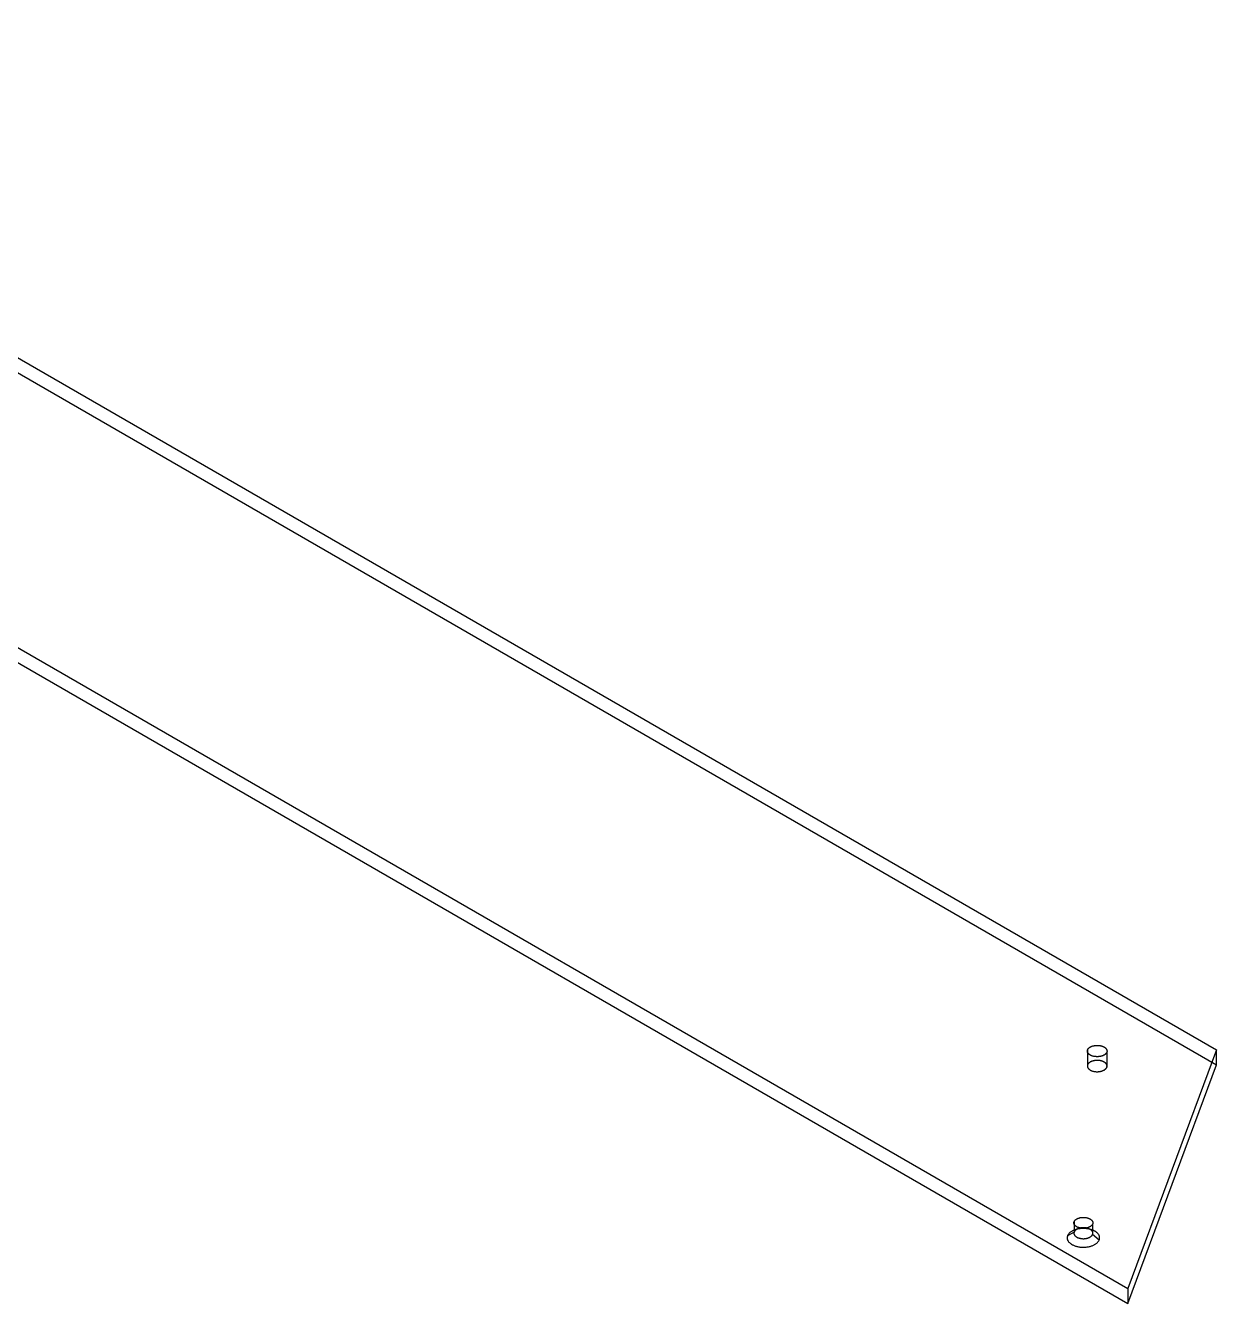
# Model space of a CAD drawing. Header units: inches. Extents: x 31 to 2213, y 31 to 1421.
# Drawn here: x 2080.77 to 2097.7, y 823.2 to 841.38 of the extents above; entities that cross this region are included whole.
import ezdxf

# ---------------------------------------------------------------- set-up
doc = ezdxf.new("R2010")
doc.units = ezdxf.units.IN
doc.header["$MEASUREMENT"] = 0

msp = doc.modelspace()

# ---------------------------------------------------------------- linework, layer by layer
at = {"layer": 'OUTLINE'}
for p, q in [((2072.464, 841.381), (2097.703, 826.809)), ((2072.464, 841.168), (2097.703, 826.596)), ((2069.949, 838.713), (2096.443, 823.417)), ((2069.949, 838.5), (2096.443, 823.204)), ((2095.867, 826.799), (2095.868, 826.803)), ((2095.867, 826.795), (2095.867, 826.799)), ((2095.867, 826.791), (2095.867, 826.795)), ((2095.867, 826.787), (2095.867, 826.791)), ((2095.868, 826.783), (2095.867, 826.787)), ((2095.868, 826.803), (2095.869, 826.807)), ((2095.869, 826.779), (2095.868, 826.783)), ((2095.869, 826.807), (2095.87, 826.811)), ((2095.871, 826.775), (2095.869, 826.779)), ((2095.87, 826.811), (2095.872, 826.815)), ((2095.87, 826.811), (2095.87, 826.598)), ((2095.872, 826.772), (2095.871, 826.775)), ((2095.872, 826.815), (2095.874, 826.818)), ((2095.874, 826.768), (2095.872, 826.772)), ((2095.874, 826.818), (2095.876, 826.822)), ((2095.877, 826.764), (2095.874, 826.768)), ((2095.876, 826.822), (2095.878, 826.826)), ((2095.88, 826.76), (2095.877, 826.764)), ((2095.878, 826.826), (2095.881, 826.829)), ((2095.883, 826.757), (2095.88, 826.76)), ((2095.881, 826.829), (2095.885, 826.833)), ((2095.886, 826.753), (2095.883, 826.757)), ((2095.885, 826.833), (2095.888, 826.836)), ((2095.889, 826.75), (2095.886, 826.753)), ((2095.888, 826.836), (2095.892, 826.84)), ((2095.893, 826.747), (2095.889, 826.75)), ((2095.892, 826.84), (2095.896, 826.843)), ((2095.897, 826.743), (2095.893, 826.747)), ((2095.896, 826.843), (2095.9, 826.846)), ((2095.902, 826.74), (2095.897, 826.743)), ((2095.9, 826.846), (2095.905, 826.849)), ((2095.907, 826.738), (2095.902, 826.74)), ((2095.905, 826.849), (2095.909, 826.852)), ((2095.911, 826.735), (2095.907, 826.738)), ((2095.909, 826.852), (2095.915, 826.854)), ((2095.917, 826.732), (2095.911, 826.735)), ((2095.915, 826.854), (2095.92, 826.857)), ((2095.922, 826.73), (2095.917, 826.732)), ((2095.92, 826.857), (2095.925, 826.859)), ((2095.927, 826.727), (2095.922, 826.73)), ((2095.925, 826.859), (2095.931, 826.862)), ((2095.933, 826.725), (2095.927, 826.727)), ((2095.931, 826.862), (2095.937, 826.864)), ((2095.939, 826.723), (2095.933, 826.725)), ((2095.937, 826.864), (2095.943, 826.866)), ((2095.945, 826.721), (2095.939, 826.723)), ((2095.943, 826.866), (2095.949, 826.867)), ((2095.951, 826.72), (2095.945, 826.721)), ((2095.949, 826.867), (2095.955, 826.869)), ((2095.958, 826.718), (2095.951, 826.72)), ((2095.955, 826.869), (2095.962, 826.87)), ((2095.964, 826.717), (2095.958, 826.718)), ((2095.962, 826.87), (2095.968, 826.871)), ((2095.971, 826.716), (2095.964, 826.717)), ((2095.968, 826.871), (2095.975, 826.872)), ((2095.978, 826.715), (2095.971, 826.716)), ((2095.975, 826.872), (2095.982, 826.873)), ((2095.984, 826.714), (2095.978, 826.715)), ((2095.982, 826.873), (2095.988, 826.874)), ((2095.991, 826.714), (2095.984, 826.714)), ((2095.988, 826.874), (2095.995, 826.874)), ((2095.998, 826.713), (2095.991, 826.714)), ((2095.995, 826.874), (2096.002, 826.875)), ((2096.005, 826.713), (2095.998, 826.713)), ((2096.002, 826.875), (2096.009, 826.875)), ((2096.012, 826.713), (2096.005, 826.713)), ((2096.009, 826.875), (2096.016, 826.874)), ((2096.019, 826.713), (2096.012, 826.713)), ((2096.016, 826.874), (2096.023, 826.874)), ((2096.025, 826.714), (2096.019, 826.713)), ((2096.023, 826.874), (2096.029, 826.874)), ((2096.032, 826.714), (2096.025, 826.714)), ((2096.029, 826.874), (2096.036, 826.873)), ((2096.039, 826.715), (2096.032, 826.714)), ((2096.036, 826.873), (2096.043, 826.872)), ((2096.045, 826.716), (2096.039, 826.715)), ((2096.043, 826.872), (2096.05, 826.871)), ((2096.052, 826.717), (2096.045, 826.716)), ((2096.05, 826.871), (2096.056, 826.869)), ((2096.058, 826.719), (2096.052, 826.717)), ((2096.056, 826.869), (2096.062, 826.868)), ((2096.065, 826.72), (2096.058, 826.719)), ((2096.062, 826.868), (2096.069, 826.866)), ((2096.071, 826.722), (2096.065, 826.72)), ((2096.069, 826.866), (2096.075, 826.864)), ((2096.077, 826.724), (2096.071, 826.722)), ((2096.075, 826.864), (2096.081, 826.862)), ((2096.083, 826.726), (2096.077, 826.724)), ((2096.081, 826.862), (2096.086, 826.86)), ((2096.089, 826.728), (2096.083, 826.726)), ((2096.086, 826.86), (2096.092, 826.858)), ((2096.094, 826.731), (2096.089, 826.728)), ((2096.092, 826.858), (2096.097, 826.855)), ((2096.099, 826.733), (2096.094, 826.731)), ((2096.097, 826.855), (2096.102, 826.853)), ((2096.104, 826.736), (2096.099, 826.733)), ((2096.102, 826.853), (2096.107, 826.85)), ((2096.109, 826.739), (2096.104, 826.736)), ((2096.107, 826.85), (2096.112, 826.847)), ((2096.114, 826.742), (2096.109, 826.739)), ((2096.112, 826.847), (2096.116, 826.844)), ((2096.118, 826.745), (2096.114, 826.742)), ((2096.116, 826.844), (2096.12, 826.841)), ((2096.122, 826.748), (2096.118, 826.745)), ((2096.12, 826.841), (2096.124, 826.838)), ((2096.126, 826.751), (2096.122, 826.748)), ((2096.124, 826.838), (2096.128, 826.834)), ((2096.129, 826.755), (2096.126, 826.751)), ((2096.128, 826.834), (2096.131, 826.831)), ((2096.132, 826.758), (2096.129, 826.755)), ((2096.131, 826.831), (2096.134, 826.827)), ((2096.135, 826.762), (2096.132, 826.758)), ((2096.134, 826.827), (2096.137, 826.824)), ((2096.138, 826.765), (2096.135, 826.762)), ((2096.137, 826.824), (2096.139, 826.82)), ((2096.14, 826.769), (2096.138, 826.765)), ((2096.139, 826.82), (2096.141, 826.816)), ((2096.142, 826.773), (2096.14, 826.769)), ((2096.141, 826.816), (2096.143, 826.812)), ((2096.144, 826.777), (2096.142, 826.773)), ((2096.143, 826.812), (2096.144, 826.808)), ((2096.144, 826.808), (2096.146, 826.804)), ((2096.145, 826.781), (2096.144, 826.777)), ((2096.144, 826.777), (2096.144, 826.564)), ((2096.146, 826.785), (2096.145, 826.781)), ((2096.146, 826.804), (2096.146, 826.801)), ((2096.146, 826.801), (2096.147, 826.797)), ((2096.147, 826.789), (2096.146, 826.785)), ((2096.147, 826.797), (2096.147, 826.793)), ((2096.147, 826.793), (2096.147, 826.789)), ((2097.703, 826.809), (2096.443, 823.417)), ((2097.703, 826.596), (2097.703, 826.809)), ((2095.868, 826.59), (2095.867, 826.586)), ((2095.867, 826.586), (2095.867, 826.582)), ((2095.867, 826.582), (2095.867, 826.578)), ((2095.867, 826.578), (2095.867, 826.574)), ((2095.867, 826.574), (2095.868, 826.57)), ((2095.869, 826.594), (2095.868, 826.59)), ((2095.868, 826.57), (2095.869, 826.566)), ((2095.87, 826.598), (2095.869, 826.594)), ((2095.869, 826.566), (2095.871, 826.562)), ((2095.872, 826.601), (2095.87, 826.598)), ((2095.871, 826.562), (2095.872, 826.558)), ((2095.874, 826.605), (2095.872, 826.601)), ((2095.872, 826.558), (2095.874, 826.555)), ((2095.876, 826.609), (2095.874, 826.605)), ((2095.874, 826.555), (2095.877, 826.551)), ((2095.878, 826.613), (2095.876, 826.609)), ((2095.877, 826.551), (2095.88, 826.547)), ((2095.881, 826.616), (2095.878, 826.613)), ((2095.88, 826.547), (2095.883, 826.544)), ((2095.885, 826.62), (2095.881, 826.616)), ((2095.883, 826.544), (2095.886, 826.54)), ((2095.888, 826.623), (2095.885, 826.62)), ((2095.886, 826.54), (2095.889, 826.537)), ((2095.892, 826.627), (2095.888, 826.623)), ((2095.889, 826.537), (2095.893, 826.534)), ((2095.896, 826.63), (2095.892, 826.627)), ((2095.893, 826.534), (2095.897, 826.53)), ((2095.9, 826.633), (2095.896, 826.63)), ((2095.897, 826.53), (2095.902, 826.527)), ((2095.905, 826.636), (2095.9, 826.633)), ((2095.902, 826.527), (2095.907, 826.524)), ((2095.909, 826.639), (2095.905, 826.636)), ((2095.915, 826.641), (2095.909, 826.639)), ((2095.92, 826.644), (2095.915, 826.641)), ((2095.925, 826.646), (2095.92, 826.644)), ((2095.931, 826.649), (2095.925, 826.646)), ((2095.937, 826.651), (2095.931, 826.649)), ((2095.943, 826.652), (2095.937, 826.651)), ((2095.949, 826.654), (2095.943, 826.652)), ((2095.955, 826.656), (2095.949, 826.654)), ((2095.962, 826.657), (2095.955, 826.656)), ((2095.968, 826.658), (2095.962, 826.657)), ((2095.975, 826.659), (2095.968, 826.658)), ((2095.982, 826.66), (2095.975, 826.659)), ((2095.988, 826.661), (2095.982, 826.66)), ((2095.995, 826.661), (2095.988, 826.661)), ((2096.002, 826.661), (2095.995, 826.661)), ((2096.009, 826.661), (2096.002, 826.661)), ((2096.016, 826.661), (2096.009, 826.661)), ((2096.023, 826.661), (2096.016, 826.661)), ((2096.029, 826.66), (2096.023, 826.661)), ((2096.036, 826.66), (2096.029, 826.66)), ((2096.043, 826.659), (2096.036, 826.66)), ((2096.05, 826.658), (2096.043, 826.659)), ((2096.056, 826.656), (2096.05, 826.658)), ((2096.062, 826.655), (2096.056, 826.656)), ((2096.069, 826.653), (2096.062, 826.655)), ((2096.075, 826.651), (2096.069, 826.653)), ((2096.081, 826.649), (2096.075, 826.651)), ((2096.086, 826.647), (2096.081, 826.649)), ((2096.092, 826.645), (2096.086, 826.647)), ((2096.097, 826.642), (2096.092, 826.645)), ((2096.102, 826.64), (2096.097, 826.642)), ((2096.107, 826.637), (2096.102, 826.64)), ((2096.112, 826.634), (2096.107, 826.637)), ((2096.109, 826.526), (2096.114, 826.529)), ((2096.116, 826.631), (2096.112, 826.634)), ((2096.114, 826.529), (2096.118, 826.532)), ((2096.12, 826.628), (2096.116, 826.631)), ((2096.118, 826.532), (2096.122, 826.535)), ((2096.124, 826.625), (2096.12, 826.628)), ((2096.122, 826.535), (2096.126, 826.538)), ((2096.128, 826.621), (2096.124, 826.625)), ((2096.126, 826.538), (2096.129, 826.542)), ((2096.131, 826.618), (2096.128, 826.621)), ((2096.129, 826.542), (2096.132, 826.545)), ((2096.134, 826.614), (2096.131, 826.618)), ((2096.132, 826.545), (2096.135, 826.549)), ((2096.137, 826.61), (2096.134, 826.614)), ((2096.135, 826.549), (2096.138, 826.552)), ((2096.139, 826.607), (2096.137, 826.61)), ((2096.138, 826.552), (2096.14, 826.556)), ((2096.141, 826.603), (2096.139, 826.607)), ((2096.14, 826.556), (2096.142, 826.56)), ((2096.143, 826.599), (2096.141, 826.603)), ((2096.142, 826.56), (2096.144, 826.564)), ((2096.144, 826.595), (2096.143, 826.599)), ((2096.146, 826.591), (2096.144, 826.595)), ((2096.144, 826.564), (2096.145, 826.568)), ((2096.145, 826.568), (2096.146, 826.572)), ((2096.146, 826.587), (2096.146, 826.591)), ((2096.147, 826.583), (2096.146, 826.587)), ((2096.146, 826.572), (2096.147, 826.576)), ((2096.147, 826.579), (2096.147, 826.583)), ((2096.147, 826.576), (2096.147, 826.579)), ((2096.443, 823.204), (2097.703, 826.596)), ((2095.907, 826.524), (2095.911, 826.522)), ((2095.911, 826.522), (2095.917, 826.519)), ((2095.917, 826.519), (2095.922, 826.517)), ((2095.922, 826.517), (2095.927, 826.514)), ((2095.927, 826.514), (2095.933, 826.512)), ((2095.933, 826.512), (2095.939, 826.51)), ((2095.939, 826.51), (2095.945, 826.508)), ((2095.945, 826.508), (2095.951, 826.507)), ((2095.951, 826.507), (2095.958, 826.505)), ((2095.958, 826.505), (2095.964, 826.504)), ((2095.964, 826.504), (2095.971, 826.503)), ((2095.971, 826.503), (2095.978, 826.502)), ((2095.978, 826.502), (2095.984, 826.501)), ((2095.984, 826.501), (2095.991, 826.5)), ((2095.991, 826.5), (2095.998, 826.5)), ((2095.998, 826.5), (2096.005, 826.5)), ((2096.005, 826.5), (2096.012, 826.5)), ((2096.012, 826.5), (2096.019, 826.5)), ((2096.019, 826.5), (2096.025, 826.501)), ((2096.025, 826.501), (2096.032, 826.501)), ((2096.032, 826.501), (2096.039, 826.502)), ((2096.039, 826.502), (2096.045, 826.503)), ((2096.045, 826.503), (2096.052, 826.504)), ((2096.052, 826.504), (2096.058, 826.506)), ((2096.058, 826.506), (2096.065, 826.507)), ((2096.065, 826.507), (2096.071, 826.509)), ((2096.071, 826.509), (2096.077, 826.511)), ((2096.077, 826.511), (2096.083, 826.513)), ((2096.083, 826.513), (2096.089, 826.515)), ((2096.089, 826.515), (2096.094, 826.517)), ((2096.094, 826.517), (2096.099, 826.52)), ((2096.099, 826.52), (2096.104, 826.523)), ((2096.104, 826.523), (2096.109, 826.526)), ((2095.676, 824.355), (2095.677, 824.359)), ((2095.676, 824.351), (2095.676, 824.355)), ((2095.676, 824.347), (2095.676, 824.351)), ((2095.676, 824.343), (2095.676, 824.347)), ((2095.677, 824.359), (2095.678, 824.362)), ((2095.678, 824.362), (2095.679, 824.366)), ((2095.679, 824.366), (2095.68, 824.37)), ((2095.679, 824.366), (2095.679, 824.219)), ((2095.68, 824.37), (2095.682, 824.374)), ((2095.682, 824.374), (2095.684, 824.377)), ((2095.684, 824.377), (2095.687, 824.381)), ((2095.687, 824.381), (2095.69, 824.384)), ((2095.69, 824.384), (2095.693, 824.388)), ((2095.693, 824.388), (2095.696, 824.391)), ((2095.696, 824.391), (2095.7, 824.394)), ((2095.7, 824.394), (2095.704, 824.397)), ((2095.704, 824.397), (2095.708, 824.4)), ((2095.708, 824.4), (2095.712, 824.403)), ((2095.712, 824.403), (2095.717, 824.406)), ((2095.717, 824.406), (2095.722, 824.408)), ((2095.722, 824.408), (2095.727, 824.411)), ((2095.727, 824.411), (2095.732, 824.413)), ((2095.732, 824.413), (2095.737, 824.415)), ((2095.737, 824.415), (2095.743, 824.417)), ((2095.743, 824.417), (2095.749, 824.419)), ((2095.749, 824.419), (2095.755, 824.421)), ((2095.755, 824.421), (2095.761, 824.422)), ((2095.761, 824.422), (2095.767, 824.424)), ((2095.767, 824.424), (2095.773, 824.425)), ((2095.773, 824.425), (2095.78, 824.426)), ((2095.78, 824.426), (2095.786, 824.426)), ((2095.786, 824.426), (2095.793, 824.427)), ((2095.793, 824.427), (2095.799, 824.427)), ((2095.799, 824.427), (2095.806, 824.428)), ((2095.806, 824.428), (2095.813, 824.428)), ((2095.813, 824.428), (2095.819, 824.428)), ((2095.819, 824.428), (2095.826, 824.427)), ((2095.826, 824.427), (2095.832, 824.427)), ((2095.832, 824.427), (2095.839, 824.426)), ((2095.839, 824.426), (2095.845, 824.425)), ((2095.845, 824.425), (2095.852, 824.424)), ((2095.852, 824.424), (2095.858, 824.423)), ((2095.858, 824.423), (2095.864, 824.421)), ((2095.864, 824.421), (2095.87, 824.42)), ((2095.87, 824.42), (2095.876, 824.418)), ((2095.876, 824.418), (2095.882, 824.416)), ((2095.882, 824.416), (2095.887, 824.414)), ((2095.887, 824.414), (2095.892, 824.412)), ((2095.892, 824.412), (2095.898, 824.409)), ((2095.898, 824.409), (2095.902, 824.407)), ((2095.902, 824.407), (2095.907, 824.404)), ((2095.907, 824.404), (2095.912, 824.401)), ((2095.912, 824.401), (2095.916, 824.398)), ((2095.916, 824.398), (2095.92, 824.395)), ((2095.92, 824.395), (2095.924, 824.392)), ((2095.924, 824.392), (2095.927, 824.389)), ((2095.927, 824.389), (2095.93, 824.386)), ((2095.93, 824.386), (2095.933, 824.382)), ((2095.933, 824.382), (2095.936, 824.379)), ((2095.936, 824.379), (2095.938, 824.375)), ((2095.938, 824.375), (2095.94, 824.371)), ((2095.94, 824.371), (2095.942, 824.368)), ((2095.942, 824.368), (2095.943, 824.364)), ((2095.943, 824.364), (2095.944, 824.36)), ((2095.944, 824.36), (2095.945, 824.356)), ((2095.945, 824.345), (2095.944, 824.341)), ((2095.945, 824.356), (2095.945, 824.353)), ((2095.945, 824.353), (2095.945, 824.349)), ((2095.945, 824.349), (2095.945, 824.345)), ((2095.585, 824.165), (2095.583, 824.158)), ((2095.679, 824.219), (2095.585, 824.165)), ((2095.587, 824.171), (2095.585, 824.165)), ((2095.59, 824.177), (2095.587, 824.171)), ((2095.594, 824.184), (2095.59, 824.177)), ((2095.598, 824.19), (2095.594, 824.184)), ((2095.603, 824.196), (2095.598, 824.19)), ((2095.608, 824.201), (2095.603, 824.196)), ((2095.614, 824.207), (2095.608, 824.201)), ((2095.62, 824.213), (2095.614, 824.207)), ((2095.627, 824.218), (2095.62, 824.213)), ((2095.634, 824.223), (2095.627, 824.218)), ((2095.642, 824.228), (2095.634, 824.223)), ((2095.65, 824.233), (2095.642, 824.228)), ((2095.658, 824.237), (2095.65, 824.233)), ((2095.667, 824.241), (2095.658, 824.237)), ((2095.676, 824.245), (2095.667, 824.241)), ((2095.677, 824.34), (2095.676, 824.343)), ((2095.685, 824.249), (2095.676, 824.245)), ((2095.677, 824.212), (2095.676, 824.208)), ((2095.676, 824.208), (2095.676, 824.204)), ((2095.676, 824.204), (2095.676, 824.2)), ((2095.676, 824.2), (2095.676, 824.196)), ((2095.676, 824.196), (2095.677, 824.193)), ((2095.678, 824.336), (2095.677, 824.34)), ((2095.678, 824.215), (2095.677, 824.212)), ((2095.677, 824.193), (2095.678, 824.189)), ((2095.679, 824.332), (2095.678, 824.336)), ((2095.679, 824.219), (2095.678, 824.215)), ((2095.678, 824.189), (2095.679, 824.185)), ((2095.681, 824.328), (2095.679, 824.332)), ((2095.68, 824.223), (2095.679, 824.219)), ((2095.679, 824.185), (2095.681, 824.181)), ((2095.682, 824.227), (2095.68, 824.223)), ((2095.683, 824.325), (2095.681, 824.328)), ((2095.681, 824.181), (2095.683, 824.178)), ((2095.684, 824.23), (2095.682, 824.227)), ((2095.685, 824.321), (2095.683, 824.325)), ((2095.683, 824.178), (2095.685, 824.174)), ((2095.687, 824.234), (2095.684, 824.23)), ((2095.688, 824.318), (2095.685, 824.321)), ((2095.695, 824.252), (2095.685, 824.249)), ((2095.685, 824.174), (2095.688, 824.171)), ((2095.69, 824.237), (2095.687, 824.234)), ((2095.691, 824.314), (2095.688, 824.318)), ((2095.688, 824.171), (2095.691, 824.167)), ((2095.693, 824.241), (2095.69, 824.237)), ((2095.694, 824.311), (2095.691, 824.314)), ((2095.691, 824.167), (2095.694, 824.164)), ((2095.696, 824.244), (2095.693, 824.241)), ((2095.697, 824.308), (2095.694, 824.311)), ((2095.694, 824.164), (2095.697, 824.161)), ((2095.705, 824.255), (2095.695, 824.252)), ((2095.7, 824.247), (2095.696, 824.244)), ((2095.701, 824.305), (2095.697, 824.308)), ((2095.704, 824.25), (2095.7, 824.247)), ((2095.705, 824.302), (2095.701, 824.305)), ((2095.708, 824.253), (2095.704, 824.25)), ((2095.709, 824.299), (2095.705, 824.302)), ((2095.715, 824.258), (2095.705, 824.255)), ((2095.712, 824.256), (2095.708, 824.253)), ((2095.714, 824.296), (2095.709, 824.299)), ((2095.717, 824.259), (2095.712, 824.256)), ((2095.719, 824.293), (2095.714, 824.296)), ((2095.725, 824.261), (2095.715, 824.258)), ((2095.722, 824.261), (2095.717, 824.259)), ((2095.724, 824.291), (2095.719, 824.293)), ((2095.727, 824.264), (2095.722, 824.261)), ((2095.729, 824.288), (2095.724, 824.291)), ((2095.736, 824.263), (2095.725, 824.261)), ((2095.732, 824.266), (2095.727, 824.264)), ((2095.734, 824.286), (2095.729, 824.288)), ((2095.737, 824.268), (2095.732, 824.266)), ((2095.74, 824.284), (2095.734, 824.286)), ((2095.747, 824.265), (2095.736, 824.263)), ((2095.743, 824.27), (2095.737, 824.268)), ((2095.745, 824.282), (2095.74, 824.284)), ((2095.749, 824.272), (2095.743, 824.27)), ((2095.751, 824.28), (2095.745, 824.282)), ((2095.758, 824.267), (2095.747, 824.265)), ((2095.755, 824.274), (2095.749, 824.272)), ((2095.757, 824.279), (2095.751, 824.28)), ((2095.761, 824.275), (2095.755, 824.274)), ((2095.763, 824.277), (2095.757, 824.279)), ((2095.769, 824.268), (2095.758, 824.267)), ((2095.767, 824.276), (2095.761, 824.275)), ((2095.77, 824.276), (2095.763, 824.277)), ((2095.773, 824.278), (2095.767, 824.276)), ((2095.78, 824.269), (2095.769, 824.268)), ((2095.776, 824.275), (2095.77, 824.276)), ((2095.78, 824.279), (2095.773, 824.278)), ((2095.782, 824.274), (2095.776, 824.275)), ((2095.786, 824.279), (2095.78, 824.279)), ((2095.791, 824.27), (2095.78, 824.269)), ((2095.789, 824.273), (2095.782, 824.274)), ((2095.793, 824.28), (2095.786, 824.279)), ((2095.795, 824.273), (2095.789, 824.273)), ((2095.803, 824.27), (2095.791, 824.27)), ((2095.799, 824.28), (2095.793, 824.28)), ((2095.802, 824.272), (2095.795, 824.273)), ((2095.806, 824.281), (2095.799, 824.28)), ((2095.809, 824.272), (2095.802, 824.272)), ((2095.814, 824.27), (2095.803, 824.27)), ((2095.813, 824.281), (2095.806, 824.281)), ((2095.815, 824.272), (2095.809, 824.272)), ((2095.819, 824.28), (2095.813, 824.281)), ((2095.825, 824.27), (2095.814, 824.27)), ((2095.822, 824.272), (2095.815, 824.272)), ((2095.826, 824.28), (2095.819, 824.28)), ((2095.828, 824.273), (2095.822, 824.272)), ((2095.837, 824.269), (2095.825, 824.27)), ((2095.832, 824.28), (2095.826, 824.28)), ((2095.835, 824.273), (2095.828, 824.273)), ((2095.839, 824.279), (2095.832, 824.28)), ((2095.841, 824.274), (2095.835, 824.273)), ((2095.848, 824.268), (2095.837, 824.269)), ((2095.845, 824.278), (2095.839, 824.279)), ((2095.848, 824.275), (2095.841, 824.274)), ((2095.852, 824.277), (2095.845, 824.278)), ((2095.854, 824.276), (2095.848, 824.275)), ((2095.859, 824.267), (2095.848, 824.268)), ((2095.858, 824.276), (2095.852, 824.277)), ((2095.86, 824.278), (2095.854, 824.276)), ((2095.864, 824.274), (2095.858, 824.276)), ((2095.87, 824.266), (2095.859, 824.267)), ((2095.866, 824.279), (2095.86, 824.278)), ((2095.87, 824.273), (2095.864, 824.274)), ((2095.872, 824.281), (2095.866, 824.279)), ((2095.876, 824.271), (2095.87, 824.273)), ((2095.881, 824.264), (2095.87, 824.266)), ((2095.878, 824.283), (2095.872, 824.281)), ((2095.882, 824.269), (2095.876, 824.271)), ((2095.884, 824.285), (2095.878, 824.283)), ((2095.892, 824.262), (2095.881, 824.264)), ((2095.887, 824.267), (2095.882, 824.269)), ((2095.889, 824.287), (2095.884, 824.285)), ((2095.892, 824.265), (2095.887, 824.267)), ((2095.894, 824.289), (2095.889, 824.287)), ((2095.898, 824.262), (2095.892, 824.265)), ((2095.902, 824.259), (2095.892, 824.262)), ((2095.899, 824.292), (2095.894, 824.289)), ((2095.902, 824.26), (2095.898, 824.262)), ((2095.904, 824.294), (2095.899, 824.292)), ((2095.907, 824.257), (2095.902, 824.26)), ((2095.912, 824.257), (2095.902, 824.259)), ((2095.909, 824.297), (2095.904, 824.294)), ((2095.912, 824.254), (2095.907, 824.257)), ((2095.913, 824.3), (2095.909, 824.297)), ((2095.923, 824.254), (2095.912, 824.257)), ((2095.916, 824.251), (2095.912, 824.254)), ((2095.917, 824.303), (2095.913, 824.3)), ((2095.92, 824.248), (2095.916, 824.251)), ((2095.921, 824.306), (2095.917, 824.303)), ((2095.924, 824.245), (2095.92, 824.248)), ((2095.925, 824.309), (2095.921, 824.306)), ((2095.932, 824.25), (2095.923, 824.254)), ((2095.927, 824.242), (2095.924, 824.245)), ((2095.928, 824.312), (2095.925, 824.309)), ((2095.925, 824.162), (2095.928, 824.165)), ((2095.93, 824.238), (2095.927, 824.242)), ((2095.931, 824.316), (2095.928, 824.312)), ((2095.928, 824.165), (2095.931, 824.169)), ((2095.933, 824.235), (2095.93, 824.238)), ((2095.934, 824.319), (2095.931, 824.316)), ((2095.931, 824.169), (2095.934, 824.172)), ((2095.942, 824.247), (2095.932, 824.25)), ((2095.936, 824.232), (2095.933, 824.235)), ((2095.937, 824.323), (2095.934, 824.319)), ((2095.934, 824.172), (2095.937, 824.176)), ((2095.938, 824.228), (2095.936, 824.232)), ((2095.939, 824.326), (2095.937, 824.323)), ((2095.937, 824.176), (2095.939, 824.179)), ((2095.94, 824.224), (2095.938, 824.228)), ((2095.941, 824.33), (2095.939, 824.326)), ((2095.939, 824.179), (2095.941, 824.183)), ((2095.942, 824.221), (2095.94, 824.224)), ((2095.942, 824.334), (2095.941, 824.33)), ((2095.941, 824.183), (2095.942, 824.187)), ((2095.943, 824.337), (2095.942, 824.334)), ((2095.942, 824.334), (2095.942, 824.187)), ((2095.951, 824.243), (2095.942, 824.247)), ((2095.943, 824.217), (2095.942, 824.221)), ((2095.942, 824.187), (2095.943, 824.19)), ((2095.942, 824.187), (2096.036, 824.109)), ((2095.944, 824.341), (2095.943, 824.337)), ((2095.944, 824.213), (2095.943, 824.217)), ((2095.943, 824.19), (2095.944, 824.194)), ((2095.945, 824.209), (2095.944, 824.213)), ((2095.944, 824.194), (2095.945, 824.198)), ((2095.945, 824.206), (2095.945, 824.209)), ((2095.945, 824.202), (2095.945, 824.206)), ((2095.945, 824.198), (2095.945, 824.202)), ((2095.96, 824.239), (2095.951, 824.243)), ((2095.968, 824.234), (2095.96, 824.239)), ((2095.976, 824.23), (2095.968, 824.234)), ((2095.984, 824.225), (2095.976, 824.23)), ((2095.991, 824.22), (2095.984, 824.225)), ((2095.998, 824.215), (2095.991, 824.22)), ((2096.005, 824.209), (2095.998, 824.215)), ((2096.01, 824.204), (2096.005, 824.209)), ((2096.016, 824.198), (2096.01, 824.204)), ((2096.021, 824.192), (2096.016, 824.198)), ((2096.025, 824.186), (2096.021, 824.192)), ((2096.029, 824.18), (2096.025, 824.186)), ((2096.033, 824.174), (2096.029, 824.18)), ((2096.035, 824.167), (2096.033, 824.174)), ((2096.038, 824.161), (2096.035, 824.167)), ((2095.581, 824.152), (2095.58, 824.145)), ((2095.58, 824.145), (2095.58, 824.139)), ((2095.58, 824.139), (2095.58, 824.132)), ((2095.58, 824.132), (2095.58, 824.126)), ((2095.58, 824.126), (2095.581, 824.119)), ((2095.583, 824.158), (2095.581, 824.152)), ((2095.581, 824.119), (2095.583, 824.113)), ((2095.583, 824.113), (2095.586, 824.106)), ((2095.586, 824.106), (2095.588, 824.1)), ((2095.588, 824.1), (2095.592, 824.094)), ((2095.592, 824.094), (2095.596, 824.088)), ((2095.596, 824.088), (2095.6, 824.082)), ((2095.6, 824.082), (2095.605, 824.076)), ((2095.605, 824.076), (2095.611, 824.07)), ((2095.611, 824.07), (2095.617, 824.064)), ((2095.617, 824.064), (2095.623, 824.059)), ((2095.623, 824.059), (2095.63, 824.054)), ((2095.63, 824.054), (2095.637, 824.049)), ((2095.637, 824.049), (2095.645, 824.044)), ((2095.645, 824.044), (2095.653, 824.039)), ((2095.653, 824.039), (2095.661, 824.035)), ((2095.661, 824.035), (2095.67, 824.031)), ((2095.67, 824.031), (2095.679, 824.027)), ((2095.679, 824.027), (2095.689, 824.023)), ((2095.689, 824.023), (2095.699, 824.02)), ((2095.697, 824.161), (2095.701, 824.157)), ((2095.699, 824.02), (2095.709, 824.017)), ((2095.701, 824.157), (2095.705, 824.154)), ((2095.705, 824.154), (2095.709, 824.152)), ((2095.709, 824.152), (2095.714, 824.149)), ((2095.709, 824.017), (2095.719, 824.014)), ((2095.714, 824.149), (2095.719, 824.146)), ((2095.719, 824.146), (2095.724, 824.144)), ((2095.719, 824.014), (2095.729, 824.012)), ((2095.724, 824.144), (2095.729, 824.141)), ((2095.729, 824.141), (2095.734, 824.139)), ((2095.729, 824.012), (2095.74, 824.01)), ((2095.734, 824.139), (2095.74, 824.137)), ((2095.74, 824.137), (2095.745, 824.135)), ((2095.74, 824.01), (2095.751, 824.008)), ((2095.745, 824.135), (2095.751, 824.133)), ((2095.751, 824.133), (2095.757, 824.131)), ((2095.751, 824.008), (2095.762, 824.006)), ((2095.757, 824.131), (2095.763, 824.13)), ((2095.762, 824.006), (2095.773, 824.005)), ((2095.763, 824.13), (2095.77, 824.129)), ((2095.77, 824.129), (2095.776, 824.128)), ((2095.773, 824.005), (2095.784, 824.004)), ((2095.776, 824.128), (2095.782, 824.127)), ((2095.782, 824.127), (2095.789, 824.126)), ((2095.784, 824.004), (2095.796, 824.004)), ((2095.789, 824.126), (2095.795, 824.126)), ((2095.795, 824.126), (2095.802, 824.125)), ((2095.796, 824.004), (2095.807, 824.003)), ((2095.802, 824.125), (2095.809, 824.125)), ((2095.807, 824.003), (2095.818, 824.003)), ((2095.809, 824.125), (2095.815, 824.125)), ((2095.815, 824.125), (2095.822, 824.125)), ((2095.818, 824.003), (2095.83, 824.004)), ((2095.822, 824.125), (2095.828, 824.126)), ((2095.828, 824.126), (2095.835, 824.126)), ((2095.83, 824.004), (2095.841, 824.005)), ((2095.835, 824.126), (2095.841, 824.127)), ((2095.841, 824.127), (2095.848, 824.128)), ((2095.841, 824.005), (2095.852, 824.006)), ((2095.848, 824.128), (2095.854, 824.129)), ((2095.852, 824.006), (2095.863, 824.007)), ((2095.854, 824.129), (2095.86, 824.131)), ((2095.86, 824.131), (2095.866, 824.132)), ((2095.863, 824.007), (2095.874, 824.009)), ((2095.866, 824.132), (2095.872, 824.134)), ((2095.872, 824.134), (2095.878, 824.136)), ((2095.874, 824.009), (2095.885, 824.011)), ((2095.878, 824.136), (2095.884, 824.138)), ((2095.884, 824.138), (2095.889, 824.14)), ((2095.885, 824.011), (2095.896, 824.013)), ((2095.889, 824.14), (2095.894, 824.142)), ((2095.894, 824.142), (2095.899, 824.144)), ((2095.896, 824.013), (2095.906, 824.015)), ((2095.899, 824.144), (2095.904, 824.147)), ((2095.904, 824.147), (2095.909, 824.15)), ((2095.906, 824.015), (2095.916, 824.018)), ((2095.909, 824.15), (2095.913, 824.153)), ((2095.913, 824.153), (2095.917, 824.156)), ((2095.916, 824.018), (2095.926, 824.021)), ((2095.917, 824.156), (2095.921, 824.159)), ((2095.921, 824.159), (2095.925, 824.162)), ((2095.926, 824.021), (2095.936, 824.025)), ((2095.936, 824.025), (2095.945, 824.028)), ((2095.945, 824.028), (2095.954, 824.032)), ((2095.954, 824.032), (2095.963, 824.037)), ((2095.963, 824.037), (2095.971, 824.041)), ((2095.971, 824.041), (2095.979, 824.046)), ((2095.979, 824.046), (2095.987, 824.051)), ((2095.987, 824.051), (2095.994, 824.056)), ((2095.994, 824.056), (2096.001, 824.061)), ((2096.001, 824.061), (2096.007, 824.067)), ((2096.007, 824.067), (2096.013, 824.072)), ((2096.013, 824.072), (2096.018, 824.078)), ((2096.018, 824.078), (2096.023, 824.084)), ((2096.023, 824.084), (2096.027, 824.09)), ((2096.027, 824.09), (2096.031, 824.096)), ((2096.031, 824.096), (2096.034, 824.102)), ((2096.034, 824.102), (2096.036, 824.109)), ((2096.036, 824.109), (2096.039, 824.115)), ((2096.04, 824.154), (2096.038, 824.161)), ((2096.039, 824.115), (2096.04, 824.122)), ((2096.041, 824.148), (2096.04, 824.154)), ((2096.04, 824.122), (2096.041, 824.128)), ((2096.041, 824.141), (2096.041, 824.148)), ((2096.042, 824.135), (2096.041, 824.141)), ((2096.041, 824.128), (2096.042, 824.135)), ((2096.443, 823.417), (2096.443, 823.204))]:
    msp.add_line(p, q, dxfattribs=at)

doc.saveas('drawing.dxf')
